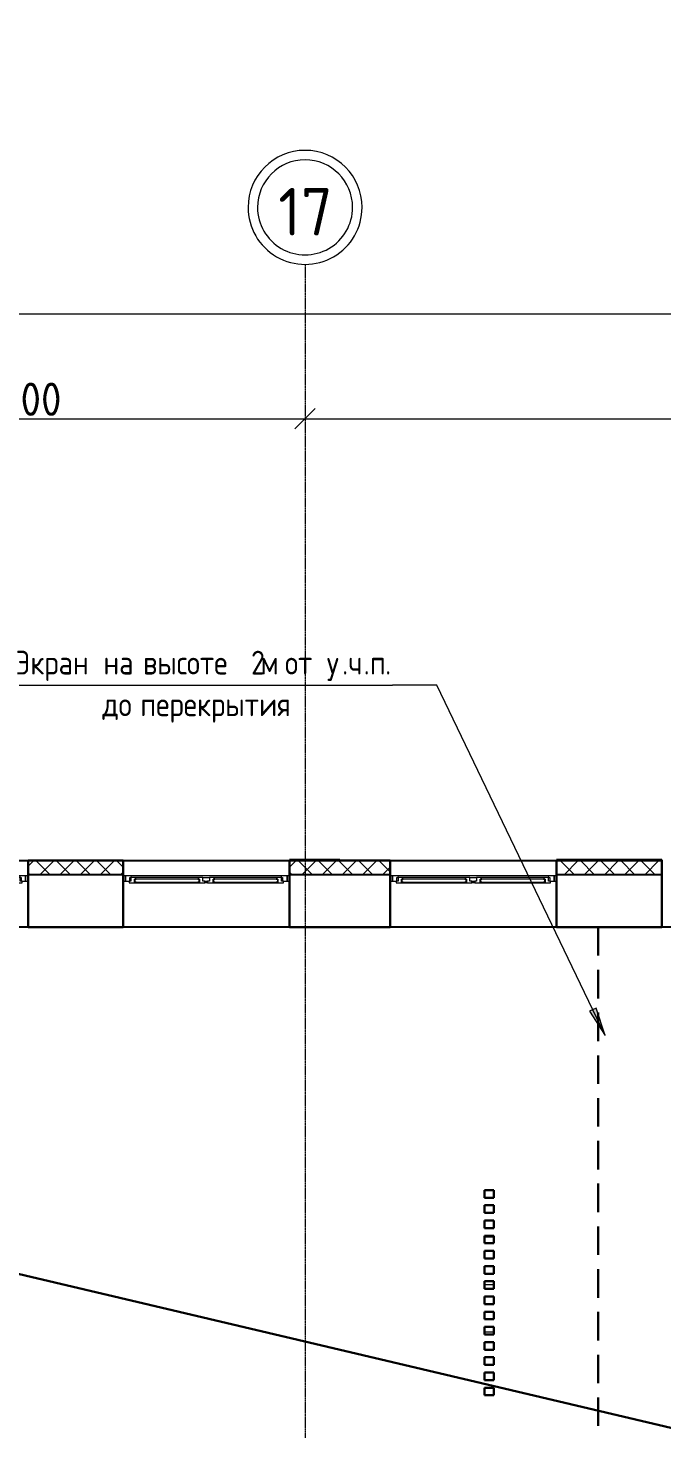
# Model space of a CAD drawing. Header units: millimetres. Extents: x -695119 to 412940, y -249585 to 622758.
# Drawn here: x -96631 to -89961, y 559878 to 574621 of the extents above; entities that cross this region are included whole.
import ezdxf

# ---------------------------------------------------------------- set-up
doc = ezdxf.new("R2010")
doc.units = ezdxf.units.MM
doc.linetypes.add('ADSK_Линия сетки', pattern=[25, 20, -2.5, 0, -2.5])
doc.linetypes.add('ADSK_Сверху', pattern=[450, 300, -150])
for name, color, linetype, lineweight in [('_Схема', 5, 'Continuous', 30), ('Каркас_Импост', 8, 'Continuous', 9), ('Окна', 252, 'Continuous', 9), ('Оси', 252, 'Continuous', 9), ('Остекление', 8, 'Continuous', 9), ('Размеры', 7, 'Continuous', 9), ('Стены разрез', 7, 'Continuous', 30), ('Стены штриховка', 7, 'Continuous', 9), ('Типовые аннотации', 8, 'Continuous', 18)]:
    doc.layers.add(name, color=color, linetype=linetype, lineweight=lineweight)
doc.layers.add('Стены', color=194, linetype='Continuous')
doc.styles.add('GOST Common_1', font='', dxfattribs={"height": 250})
doc.styles.add('GOST Common_2', font='', dxfattribs={"width": 0.9, "height": 250})
doc.styles.add('GOST Common_6', font='', dxfattribs={"width": 0.9, "height": 350})
doc.styles.add('ISOCPEUR', font='isocpeur.ttf', dxfattribs={"width": 0.9, "height": 350})
doc.styles.get('GOST Common_1').set_extended_font_data('GOST type B')
doc.styles.get('GOST Common_2').set_extended_font_data('GOST type B')
doc.styles.get('GOST Common_6').set_extended_font_data('GOST type B')
doc.dimstyles.new('ADSK_Основной_3_5_мм', dxfattribs={"dimscale": 304.8, "dimtxt": 348.593412, "dimasz": 0.695866, "dimexe": 0.492126, "dimexo": 0.492126, "dimgap": 0.098425, "dimtad": 1, "dimdec": 0, "dimdsep": 46, "dimtxsty": 'ISOCPEUR', "dimblk1": 'OBLIQUE', "dimblk2": 'OBLIQUE', "dimsah": 1, "dimcen": 0.09, "dimdle": 0.492126, "dimazin": 0, "dimtfac": 1, "dimtdec": 4, "dimtix": 1, "dimtmove": 0, "dimatfit": 3, "dimfxl": 1, "dimtvp": 1, "dimtolj": 1, "dimtzin": 0, "dimlwd": 18, "dimlwe": 18, "dimarcsym": 2})
doc.dimstyles.new('ADSK_Основной_3_5_мм_1', dxfattribs={"dimscale": 304.8, "dimtxt": 352.000249, "dimasz": 0.463911, "dimexe": 0.492126, "dimexo": 0.492126, "dimgap": 0.098425, "dimtad": 1, "dimrnd": 0.01, "dimdsep": 46, "dimtxsty": 'GOST Common_6', "dimblk1": 'OBLIQUE', "dimblk2": 'OBLIQUE', "dimsah": 1, "dimcen": 0.09, "dimdle": 0.492126, "dimazin": 2, "dimtfac": 1, "dimtdec": 4, "dimtix": 1, "dimtmove": 1, "dimatfit": 3, "dimfxl": 1, "dimtvp": 1, "dimtolj": 1, "dimtzin": 0, "dimlwd": 20, "dimlwe": 20, "dimarcsym": 2})
pattern_1 = [(0, (-109179.56, 538399.79), (406.4, 101.6), [33.528, -271.272, 33.528, -271.272, -1625.6]), (0, (-109179.56, 538399.79), (406.4, 101.6), [-609.6, 33.528, -576.072, 33.528, -271.272, -711.2]), (0, (-109179.56, 538399.79), (406.4, 101.6), [-1524, 33.528, -169.672, 33.528, -474.472]), (120, (-109027.16, 538450.59), (-291.18818, 301.15272), [33.528, -271.272, 33.528, -271.272, -1625.6]), (120, (-109027.16, 538450.59), (-291.18818, 301.15272), [-609.6, 33.528, -576.072, 33.528, -271.272, -711.2]), (120, (-109027.16, 538450.59), (-291.18818, 301.15272), [-1524, 33.528, -169.672, 33.528, -474.472]), (240, (-108976.36, 538653.79), (-115.21182, -402.75272), [33.528, -271.272, 33.528, -271.272, -1625.6]), (240, (-108976.36, 538653.79), (-115.21182, -402.75272), [-609.6, 33.528, -576.072, 33.528, -271.272, -711.2]), (240, (-108976.36, 538653.79), (-115.21182, -402.75272), [-1524, 33.528, -169.672, 33.528, -474.472])]

# ---------------------------------------------------------------- blocks, each defined once
blk = doc.blocks.new('BIMLIB_Окно_Двустворчатое_VEKA_СФрамугойСнизу_ГЛУХОЕ - Ж_ОК-7_2250х1750-3437283-План 1 этажа смеж')
at = {"layer": 'Каркас_Импост', "lineweight": 18}
for p, q in [((-791, 265), (-850, 265)), ((-850, 265), (-850, 207)), ((-850, 207), (-812, 207)), ((-792, 207), (-812, 207)), ((-812, 207), (-812, 190)), ((-812, 190), (-756, 190)), ((-804, 207), (-804, 248)), ((-804, 248), (-792, 248)), ((-792, 248), (-792, 207)), ((-742, 248), (-792, 248)), ((-786, 248), (-791, 265)), ((-756, 190), (-755, 191)), ((-755, 199), (-755, 231)), ((-755, 231), (-737, 231)), ((-737, 199), (-755, 199)), ((-755, 191), (-754, 190)), ((-754, 190), (-739, 190)), ((-737, 231), (-742, 248)), ((-739, 190), (-737, 199)), ((-85, 248), (-90, 231)), ((-90, 231), (-72, 231)), ((-72, 199), (-90, 199)), ((-90, 199), (-88, 190)), ((-88, 190), (-73, 190)), ((-35, 248), (-85, 248)), ((-73, 190), (-72, 191)), ((-72, 231), (-72, 199)), ((-72, 191), (-71, 190)), ((-71, 190), (-15, 190)), ((-35, 207), (-35, 248)), ((-15, 207), (-35, 207)), ((-15, 190), (-15, 207)), ((35, 207), (15, 207)), ((15, 207), (15, 190)), ((15, 190), (71, 190)), ((35, 248), (35, 207)), ((85, 248), (35, 248)), ((71, 190), (72, 191)), ((72, 199), (72, 231)), ((72, 231), (90, 231)), ((90, 199), (72, 199)), ((72, 191), (73, 190)), ((73, 190), (88, 190)), ((90, 231), (85, 248)), ((88, 190), (90, 199)), ((742, 248), (737, 231)), ((737, 231), (755, 231)), ((755, 199), (737, 199)), ((737, 199), (739, 190)), ((739, 190), (754, 190)), ((792, 248), (742, 248)), ((754, 190), (755, 191)), ((755, 231), (755, 199)), ((755, 191), (756, 190)), ((756, 190), (812, 190)), ((791, 265), (786, 248)), ((850, 265), (791, 265)), ((792, 207), (792, 248)), ((792, 248), (804, 248)), ((812, 207), (792, 207)), ((804, 248), (804, 207)), ((812, 190), (812, 207)), ((812, 207), (850, 207)), ((850, 207), (850, 265))]:
    blk.add_line(p, q, dxfattribs=at)
at = {"layer": 'Каркас_Импост'}
for p, q in [((791, 265), (-791, 265)), ((-756, 190), (-754, 190)), ((-85, 248), (-742, 248)), ((-739, 190), (-88, 190)), ((-73, 190), (-71, 190)), ((-35, 248), (35, 248)), ((-15, 207), (15, 207)), ((15, 190), (-15, 190)), ((71, 190), (73, 190)), ((742, 248), (85, 248)), ((88, 190), (739, 190)), ((754, 190), (756, 190))]:
    blk.add_line(p, q, dxfattribs=at)
at = {"layer": 'Окна'}
for p, q in [((-850, 265), (-875, 265)), ((-875, 207), (-850, 207)), ((-850, 207), (-850, 265)), ((875, 265), (850, 265)), ((850, 265), (850, 207)), ((850, 207), (875, 207))]:
    blk.add_line(p, q, dxfattribs=at)
at = {"layer": 'Остекление'}
for p, q in [((-752, 231), (-755, 231)), ((-755, 231), (-755, 199)), ((-755, 199), (-752, 199)), ((-75, 231), (-752, 231)), ((-752, 231), (-752, 199)), ((-752, 199), (-752, 231)), ((-752, 199), (-75, 199)), ((-75, 199), (-75, 231)), ((-75, 231), (-75, 199)), ((-72, 231), (-75, 231)), ((-75, 199), (-72, 199)), ((-72, 199), (-72, 231)), ((75, 231), (72, 231)), ((72, 231), (72, 199)), ((72, 199), (75, 199)), ((752, 231), (75, 231)), ((75, 231), (75, 199)), ((75, 199), (75, 231)), ((75, 199), (752, 199)), ((752, 199), (752, 231)), ((752, 231), (752, 199)), ((755, 231), (752, 231)), ((752, 199), (755, 199)), ((755, 199), (755, 231))]:
    blk.add_line(p, q, dxfattribs=at)
blk = doc.blocks.new('Ось сетки - Круг_Ø12 мм 2-461932-План 1 этажа смеж')
at = {"layer": 'Оси', "lineweight": 20}
for radius, start, end in [(6, 360, 180), (5, 360, 180), (6, 180, 360), (5, 180, 360)]:
    blk.add_arc((0, 0), radius, start, end, dxfattribs=at)
blk = doc.blocks.new('_Oblique')
at = {"color": 0, "linetype": 'ByBlock', "lineweight": -2}
blk.add_line((-0.5, -0.5), (0.5, 0.5), dxfattribs=at)
blk = doc.blocks.new('*D530')
at = {"layer": 'Defpoints', "color": 0, "transparency": 16777216}
for p in [(-99716, 570610), (-93716, 570610), (-93716, 570510)]:
    blk.add_point(p, dxfattribs=at)
at = {"layer": 'Размеры', "color": 0, "lineweight": 18, "transparency": 16777216}
for p, q in [((-99866, 570510), (-93566, 570510)), ((-99716, 570460), (-99716, 570360)), ((-93716, 570460), (-93716, 570360))]:
    blk.add_line(p, q, dxfattribs=at)
at = {"layer": 'Размеры', "color": 0, "lineweight": 18, "transparency": 16777216, "xscale": 212.1, "yscale": 212.1, "zscale": 212.1, "rotation": 180}
blk.add_blockref('_Oblique', (-99716, 570510), dxfattribs=at)
at = {"layer": 'Размеры', "color": 0, "lineweight": 18, "transparency": 16777216, "xscale": 212.1, "yscale": 212.1, "zscale": 212.1}
blk.add_blockref('_Oblique', (-93716, 570510), dxfattribs=at)
at = {"layer": 'Размеры', "color": 0, "lineweight": 20, "transparency": 16777216, "insert": (-96716, 570715), "char_height": 350, "width": 1059.58, "attachment_point": 5, "style": 'ISOCPEUR'}
blk.add_mtext('\\A1;6000', dxfattribs=at)
blk = doc.blocks.new('*D531')
at = {"layer": 'Defpoints', "color": 0, "transparency": 16777216}
for p in [(-93716, 570610), (-84616, 570610), (-84616, 570510)]:
    blk.add_point(p, dxfattribs=at)
at = {"layer": 'Размеры', "color": 0, "lineweight": 20, "transparency": 16777216}
for p, q in [((-93866, 570510), (-84466, 570510)), ((-93716, 570460), (-93716, 570360)), ((-84616, 570460), (-84616, 570360))]:
    blk.add_line(p, q, dxfattribs=at)
at = {"layer": 'Размеры', "color": 0, "lineweight": 20, "transparency": 16777216, "xscale": 141.4, "yscale": 141.4, "zscale": 141.4, "rotation": 180}
blk.add_blockref('_Oblique', (-93716, 570510), dxfattribs=at)
at = {"layer": 'Размеры', "color": 0, "lineweight": 20, "transparency": 16777216, "xscale": 141.4, "yscale": 141.4, "zscale": 141.4}
blk.add_blockref('_Oblique', (-84616, 570510), dxfattribs=at)
at = {"layer": 'Размеры', "color": 0, "lineweight": 20, "transparency": 16777216, "insert": (-88685, 571261), "char_height": 350, "width": 980.83, "attachment_point": 1, "line_spacing_factor": 1.022761, "style": 'GOST Common_6'}
blk.add_mtext('\\A1;9100', dxfattribs=at)
blk = doc.blocks.new('*D533')
at = {"layer": 'Defpoints', "color": 0, "transparency": 16777216}
for p in [(-135516, 571714), (-81916, 571714), (-81916, 571614)]:
    blk.add_point(p, dxfattribs=at)
at = {"layer": 'Размеры', "color": 0, "lineweight": 18, "transparency": 16777216}
for p, q in [((-135666, 571614), (-81766, 571614)), ((-135516, 571564), (-135516, 571464)), ((-81916, 571564), (-81916, 571464))]:
    blk.add_line(p, q, dxfattribs=at)
at = {"layer": 'Размеры', "color": 0, "lineweight": 18, "transparency": 16777216, "xscale": 212.1, "yscale": 212.1, "zscale": 212.1, "rotation": 180}
blk.add_blockref('_Oblique', (-135516, 571614), dxfattribs=at)
at = {"layer": 'Размеры', "color": 0, "lineweight": 18, "transparency": 16777216, "xscale": 212.1, "yscale": 212.1, "zscale": 212.1}
blk.add_blockref('_Oblique', (-81916, 571614), dxfattribs=at)
at = {"layer": 'Размеры', "color": 0, "lineweight": 20, "transparency": 16777216, "insert": (-108716, 571819), "char_height": 350, "width": 1324.48, "attachment_point": 5, "style": 'ISOCPEUR'}
blk.add_mtext('\\A1;53600', dxfattribs=at)
blk = doc.blocks.new('ADSK_Обозначение_Аннотация_Текст_сВыноской - Текст с выноской стрелка-2273108-План 1 этажа смеж')
at = {"layer": 'Типовые аннотации', "lineweight": 20}
blk.add_line((-20, 0), (20, 0), dxfattribs=at)

msp = doc.modelspace()

# ---------------------------------------------------------------- hatches: boundary and pattern name
at = {"layer": 'Стены разрез', "lineweight": 9}
h = msp.add_hatch(dxfattribs=at)
h.set_pattern_fill('FP_4', color=256, style=0, pattern_type=2)
h.set_pattern_definition(pattern_1)
h.paths.add_polyline_path([(-85455.535, 565862.058), (-84910.535, 565862.058), (-84910.535, 565867.058), (-85455.535, 565867.058)])
h.paths.add_polyline_path([(-91070.535, 565862.058), (-90515.535, 565862.058), (-90515.535, 565867.058), (-91070.535, 565867.058)])
h.paths.add_polyline_path([(-93350.535, 565862.058), (-93350.535, 565867.058), (-93880.535, 565867.058), (-93880.535, 565862.058), (-93599.114, 565862.058)])
h.paths.add_polyline_path([(-133060.535, 565862.058), (-132530.535, 565862.058), (-132530.535, 565867.058), (-133060.535, 565867.058)])
h = msp.add_hatch(dxfattribs=at)
h.set_pattern_fill('FP_4', color=256, style=0, pattern_type=2)
h.set_pattern_definition(pattern_1)
h.paths.add_polyline_path([(-89960.535, 565862.058), (-89960.535, 565867.058), (-90515.535, 565867.058), (-90515.535, 565862.058), (-90011.374, 565862.058)])
h.paths.add_polyline_path([(-120745.535, 565862.058), (-120745.535, 565867.058), (-121835.535, 565867.058), (-121835.535, 565862.058), (-120865.936, 565862.058)])
h = msp.add_hatch(dxfattribs=at)
h.set_pattern_fill('FP_4', color=256, style=0, pattern_type=2)
h.set_pattern_definition(pattern_1)
h.paths.add_polyline_path([(-102275.535, 565710.058), (-102273.535, 565710.058), (-102273.535, 565860.058), (-101202.535, 565860.058), (-101202.535, 565786.058), (-101200.535, 565786.058), (-101200.535, 565862.058), (-102275.535, 565862.058)])
h.paths.add_polyline_path([(-105713.535, 565710.058), (-105713.535, 565860.058), (-105715.535, 565860.058), (-105715.535, 565710.058)])
h.paths.add_polyline_path([(-103997.535, 565710.058), (-103995.535, 565710.058), (-103995.535, 565862.058), (-105715.535, 565862.058), (-105713.535, 565860.058), (-103997.535, 565860.058)])
h.paths.add_polyline_path([(-82610.535, 565786.058), (-82608.535, 565786.058), (-82608.535, 565860.058), (-81215.535, 565860.058), (-81215.535, 565862.058), (-82610.535, 565862.058)])
h.paths.add_polyline_path([(-91070.535, 565786.058), (-91068.535, 565786.058), (-91068.535, 565860.058), (-89962.535, 565860.058), (-89962.535, 565786.058), (-89960.535, 565786.058), (-89960.535, 565862.058), (-91070.535, 565862.058)])
h.paths.add_polyline_path([(-84360.535, 565786.058), (-84360.535, 565862.058), (-85455.535, 565862.058), (-85455.535, 565786.058), (-85453.535, 565786.058), (-85453.535, 565860.058), (-84362.535, 565860.058), (-84362.535, 565786.058)])
h.paths.add_polyline_path([(-95632.535, 565786.058), (-95630.535, 565786.058), (-95630.535, 565862.058), (-96630.535, 565862.058), (-96630.535, 565786.058), (-96628.535, 565786.058), (-96628.535, 565860.058), (-95632.535, 565860.058)])
h.paths.add_polyline_path([(-92822.535, 565786.058), (-92820.535, 565786.058), (-92820.535, 565862.058), (-93880.535, 565862.058), (-93880.535, 565786.058), (-93878.535, 565786.058), (-93878.535, 565860.058), (-92822.535, 565860.058)])
h.paths.add_polyline_path([(-87205.535, 565786.058), (-87205.535, 565862.058), (-88210.535, 565862.058), (-88210.535, 565786.058), (-88208.535, 565786.058), (-88208.535, 565860.058), (-87207.535, 565860.058), (-87207.535, 565786.058)])
h.paths.add_polyline_path([(-99450.535, 565786.058), (-99448.535, 565786.058), (-99448.535, 565860.058), (-98382.535, 565860.058), (-98382.535, 565786.058), (-98380.535, 565786.058), (-98380.535, 565862.058), (-99450.535, 565862.058)])
h = msp.add_hatch(dxfattribs=at)
h.set_pattern_fill('FP_5', color=256, style=0, pattern_type=2)
h.set_pattern_definition([(45, (-109179.56, 538399.79), (-106.066, 106.066), []), (135, (-109179.56, 538399.79), (-106.066, -106.066), [])])
h.paths.add_polyline_path([(-81365.535, 565710.058), (-81365.535, 565860.058), (-82608.535, 565860.058), (-82608.535, 565786.058), (-82610.535, 565786.058), (-82610.535, 565710.058), (-82118.346, 565710.058)])
h.paths.add_polyline_path([(-91070.535, 565710.058), (-89960.535, 565710.058), (-89960.535, 565786.058), (-89962.535, 565786.058), (-89962.535, 565860.058), (-91068.535, 565860.058), (-91068.535, 565786.058), (-91070.535, 565786.058)])
h.paths.add_polyline_path([(-88210.535, 565710.058), (-87205.535, 565710.058), (-87205.535, 565786.058), (-87207.535, 565786.058), (-87207.535, 565860.058), (-88208.535, 565860.058), (-88208.535, 565786.058), (-88210.535, 565786.058)])
h.paths.add_polyline_path([(-84360.535, 565710.058), (-84360.535, 565786.058), (-84362.535, 565786.058), (-84362.535, 565860.058), (-85453.535, 565860.058), (-85453.535, 565786.058), (-85455.535, 565786.058), (-85455.535, 565710.058), (-84988.538, 565710.058)])
h.paths.add_polyline_path([(-101492.141, 565710.058), (-101200.535, 565710.058), (-101200.535, 565786.058), (-101202.535, 565786.058), (-101202.535, 565860.058), (-102273.535, 565860.058), (-102273.535, 565710.058), (-101970.735, 565710.058)])
h.paths.add_polyline_path([(-99450.535, 565710.058), (-98380.535, 565710.058), (-98380.535, 565786.058), (-98382.535, 565786.058), (-98382.535, 565860.058), (-99448.535, 565860.058), (-99448.535, 565786.058), (-99450.535, 565786.058)])
h.paths.add_polyline_path([(-93599.114, 565710.058), (-92820.535, 565710.058), (-92820.535, 565786.058), (-92822.535, 565786.058), (-92822.535, 565860.058), (-93878.535, 565860.058), (-93878.535, 565786.058), (-93880.535, 565786.058), (-93880.535, 565710.058)])
h.paths.add_polyline_path([(-96630.535, 565710.058), (-95630.535, 565710.058), (-95630.535, 565786.058), (-95632.535, 565786.058), (-95632.535, 565860.058), (-96628.535, 565860.058), (-96628.535, 565786.058), (-96630.535, 565786.058)])
h.paths.add_polyline_path([(-104003.559, 565710.058), (-103997.535, 565710.058), (-103997.535, 565860.058), (-105713.535, 565860.058), (-105713.535, 565710.058), (-104362.333, 565710.058)])
h = msp.add_hatch(dxfattribs=at)
h.set_pattern_fill('FP_9', color=256, style=0, pattern_type=2)
h.set_pattern_definition([(0, (-109179.56, 538399.8), (0, 500), []), (90, (-109179.56, 538399.8), (-500, 3e-14), [])])
h.paths.add_polyline_path([(-91728.752, 560232.558), (-91728.752, 560312.558), (-91828.752, 560312.558), (-91828.752, 560232.558)])
h.paths.add_polyline_path([(-91728.752, 560392.558), (-91728.752, 560472.558), (-91828.752, 560472.558), (-91828.752, 560392.558)])
h.paths.add_polyline_path([(-91728.752, 560552.558), (-91728.752, 560632.558), (-91828.752, 560632.558), (-91828.752, 560552.558)])
h.paths.add_polyline_path([(-91828.752, 560712.558), (-91728.752, 560712.558), (-91728.752, 560792.558), (-91828.752, 560792.558)])
h.paths.add_polyline_path([(-91728.752, 560872.558), (-91728.752, 560952.558), (-91828.752, 560952.558), (-91828.752, 560872.558)])
h.paths.add_polyline_path([(-91728.752, 561032.558), (-91728.752, 561112.558), (-91828.752, 561112.558), (-91828.752, 561032.558)])
h.paths.add_polyline_path([(-91728.752, 561192.558), (-91728.752, 561272.558), (-91828.752, 561272.558), (-91828.752, 561192.558)])
h.paths.add_polyline_path([(-91728.752, 561352.558), (-91728.752, 561432.558), (-91828.752, 561432.558), (-91828.752, 561352.558)])
h.paths.add_polyline_path([(-91828.752, 561512.558), (-91728.752, 561512.558), (-91728.752, 561592.558), (-91828.752, 561592.558)])
h.paths.add_polyline_path([(-91828.752, 561672.558), (-91728.752, 561672.558), (-91728.752, 561752.558), (-91828.752, 561752.558)])
h.paths.add_polyline_path([(-91828.752, 561832.558), (-91728.752, 561832.558), (-91728.752, 561912.558), (-91828.752, 561912.558)])
h.paths.add_polyline_path([(-91828.752, 561992.558), (-91728.752, 561992.558), (-91728.752, 562072.558), (-91828.752, 562072.558)])
h.paths.add_polyline_path([(-91728.752, 562152.558), (-91728.752, 562232.558), (-91828.752, 562232.558), (-91828.752, 562152.558)])
h.paths.add_polyline_path([(-91828.752, 562312.558), (-91728.752, 562312.558), (-91728.752, 562392.558), (-91828.752, 562392.558)])
at = {"layer": 'Типовые аннотации', "lineweight": 20}
msp.add_hatch(color=256, dxfattribs=at).paths.add_polyline_path([(-90556.803, 564020.79), (-90651.296, 564308.246), (-90722.475, 564273.995)])

# ---------------------------------------------------------------- linework, layer by layer
at = {"layer": '_Схема', "color": 5}
msp.add_line((-356137.271, 622757.974), (189125.193, 494018.926), dxfattribs=at)
at = {"layer": 'Оси', "linetype": 'ADSK_Линия сетки'}
for p, q in [((-93715.535, 572133.794), (-93715.535, 505864.372)), ((-72648.241, 565160.058), (-149587.813, 565160.058))]:
    msp.add_line(p, q, dxfattribs=at)
at = {"layer": 'Стены'}
for p, q in [((-98380.535, 565862.058), (-96630.535, 565862.058)), ((-95630.535, 565862.058), (-93880.535, 565862.058)), ((-92820.535, 565862.058), (-91070.535, 565862.058)), ((-95630.535, 565710.058), (-96630.535, 565710.058)), ((-92820.535, 565710.058), (-93880.535, 565710.058)), ((-89960.535, 565710.058), (-91070.535, 565710.058)), ((-96630.535, 565160.058), (-98380.535, 565160.058)), ((-93880.535, 565160.058), (-95630.535, 565160.058)), ((-91070.535, 565160.058), (-92820.535, 565160.058)), ((-88210.535, 565160.058), (-89960.535, 565160.058))]:
    msp.add_line(p, q, dxfattribs=at)
at = {"layer": 'Стены разрез'}
for p, q in [((-96630.535, 565160.058), (-96630.535, 565862.058)), ((-95630.535, 565862.058), (-96630.535, 565862.058)), ((-95630.535, 565160.058), (-95630.535, 565862.058)), ((-93350.535, 565867.058), (-93880.535, 565867.058)), ((-93880.535, 565160.058), (-93880.535, 565867.058)), ((-92820.535, 565862.058), (-93880.535, 565862.058)), ((-93350.535, 565862.058), (-93350.535, 565867.058)), ((-92820.535, 565160.058), (-92820.535, 565862.058)), ((-89960.535, 565867.058), (-91070.535, 565867.058)), ((-91070.535, 565160.058), (-91070.535, 565867.058)), ((-91070.535, 565862.058), (-89960.535, 565862.058)), ((-89960.535, 565160.058), (-89960.535, 565867.058)), ((-96630.535, 565160.058), (-95630.535, 565160.058)), ((-93880.535, 565160.058), (-92820.535, 565160.058)), ((-89960.535, 565160.058), (-91070.535, 565160.058)), ((-91728.752, 562392.558), (-91828.752, 562392.558)), ((-91828.752, 562392.558), (-91828.752, 562312.558)), ((-91828.752, 562312.558), (-91728.752, 562312.558)), ((-91728.752, 562312.558), (-91728.752, 562392.558)), ((-91728.752, 562232.558), (-91828.752, 562232.558)), ((-91828.752, 562232.558), (-91828.752, 562152.558)), ((-91828.752, 562152.558), (-91728.752, 562152.558)), ((-91728.752, 562152.558), (-91728.752, 562232.558)), ((-91728.752, 562072.558), (-91828.752, 562072.558)), ((-91828.752, 562072.558), (-91828.752, 561992.558)), ((-91828.752, 561992.558), (-91728.752, 561992.558)), ((-91728.752, 561992.558), (-91728.752, 562072.558)), ((-91728.752, 561912.558), (-91828.752, 561912.558)), ((-91828.752, 561912.558), (-91828.752, 561832.558)), ((-91728.752, 561832.558), (-91728.752, 561912.558)), ((-91828.752, 561832.558), (-91728.752, 561832.558)), ((-91728.752, 561752.558), (-91828.752, 561752.558)), ((-91828.752, 561752.558), (-91828.752, 561672.558)), ((-91728.752, 561672.558), (-91728.752, 561752.558)), ((-91828.752, 561672.558), (-91728.752, 561672.558)), ((-91728.752, 561592.558), (-91828.752, 561592.558)), ((-91828.752, 561592.558), (-91828.752, 561512.558)), ((-91728.752, 561512.558), (-91728.752, 561592.558)), ((-91828.752, 561512.558), (-91728.752, 561512.558)), ((-91728.752, 561432.558), (-91828.752, 561432.558)), ((-91828.752, 561432.558), (-91828.752, 561352.558)), ((-91728.752, 561352.558), (-91728.752, 561432.558)), ((-91828.752, 561352.558), (-91728.752, 561352.558)), ((-91728.752, 561272.558), (-91828.752, 561272.558)), ((-91828.752, 561272.558), (-91828.752, 561192.558)), ((-91728.752, 561192.558), (-91728.752, 561272.558)), ((-91828.752, 561192.558), (-91728.752, 561192.558)), ((-91728.752, 561112.558), (-91828.752, 561112.558)), ((-91828.752, 561112.558), (-91828.752, 561032.558)), ((-91728.752, 561032.558), (-91728.752, 561112.558)), ((-91828.752, 561032.558), (-91728.752, 561032.558)), ((-91728.752, 560952.558), (-91828.752, 560952.558)), ((-91828.752, 560952.558), (-91828.752, 560872.558)), ((-91828.752, 560872.558), (-91728.752, 560872.558)), ((-91728.752, 560872.558), (-91728.752, 560952.558)), ((-91728.752, 560792.558), (-91828.752, 560792.558)), ((-91828.752, 560792.558), (-91828.752, 560712.558)), ((-91828.752, 560712.558), (-91728.752, 560712.558)), ((-91728.752, 560712.558), (-91728.752, 560792.558)), ((-91728.752, 560632.558), (-91828.752, 560632.558)), ((-91828.752, 560632.558), (-91828.752, 560552.558)), ((-91828.752, 560552.558), (-91728.752, 560552.558)), ((-91728.752, 560552.558), (-91728.752, 560632.558)), ((-91728.752, 560472.558), (-91828.752, 560472.558)), ((-91828.752, 560472.558), (-91828.752, 560392.558)), ((-91828.752, 560392.558), (-91728.752, 560392.558)), ((-91728.752, 560392.558), (-91728.752, 560472.558)), ((-91728.752, 560312.558), (-91828.752, 560312.558)), ((-91828.752, 560312.558), (-91828.752, 560232.558)), ((-91828.752, 560232.558), (-91728.752, 560232.558)), ((-91728.752, 560232.558), (-91728.752, 560312.558))]:
    msp.add_line(p, q, dxfattribs=at)
at = {"layer": 'Стены разрез', "linetype": 'ADSK_Сверху'}
msp.add_line((-90630.535, 565160.058), (-90630.535, 559385.058), dxfattribs=at)
at = {"layer": 'Стены штриховка'}
for p, q in [((-95632.535, 565860.058), (-96628.535, 565860.058)), ((-96628.535, 565860.058), (-96628.535, 565786.058)), ((-95632.535, 565786.058), (-95632.535, 565860.058)), ((-92822.535, 565860.058), (-93878.535, 565860.058)), ((-93878.535, 565860.058), (-93878.535, 565786.058)), ((-92822.535, 565786.058), (-92822.535, 565860.058)), ((-89962.535, 565860.058), (-91068.535, 565860.058)), ((-91068.535, 565860.058), (-91068.535, 565786.058)), ((-90515.535, 565867.058), (-90515.535, 565862.058)), ((-89962.535, 565786.058), (-89962.535, 565860.058)), ((-96630.535, 565786.058), (-96628.535, 565786.058)), ((-95632.535, 565786.058), (-95630.535, 565786.058)), ((-93880.535, 565786.058), (-93878.535, 565786.058)), ((-92822.535, 565786.058), (-92820.535, 565786.058)), ((-91070.535, 565786.058), (-91068.535, 565786.058)), ((-89962.535, 565786.058), (-89960.535, 565786.058))]:
    msp.add_line(p, q, dxfattribs=at)
at = {"layer": 'Типовые аннотации', "lineweight": 20}
for p, q in [((-92330.296, 567706.382), (-92794.748, 567706.382)), ((-90556.803, 564020.79), (-92330.296, 567706.382)), ((-90651.296, 564308.246), (-90722.475, 564273.995)), ((-90722.475, 564273.995), (-90556.803, 564020.79)), ((-90556.803, 564020.79), (-90651.296, 564308.246))]:
    msp.add_line(p, q, dxfattribs=at)

# ---------------------------------------------------------------- block references
at = {"layer": 'Окна'}
for p in [(-97505.535, 565435.058), (-94755.535, 565435.058), (-91945.535, 565435.058)]:
    msp.add_blockref('BIMLIB_Окно_Двустворчатое_VEKA_СФрамугойСнизу_ГЛУХОЕ - Ж_ОК-7_2250х1750-3437283-План 1 этажа смеж', p, dxfattribs=at)
at = {"layer": 'Оси', "lineweight": 20, "xscale": 99.99999999999993, "yscale": 99.99999999999993, "zscale": 99.99999999999993, "rotation": 180}
msp.add_blockref('Ось сетки - Круг_Ø12 мм 2-461932-План 1 этажа смеж', (-93715.535, 572733.794), dxfattribs=at)
at = {"layer": 'Типовые аннотации', "lineweight": 20, "xscale": 100, "yscale": 100, "zscale": 100}
msp.add_blockref('ADSK_Обозначение_Аннотация_Текст_сВыноской - Текст с выноской стрелка-2273108-План 1 этажа смеж', (-94794.748, 567706.382), dxfattribs=at)

# ---------------------------------------------------------------- texts
at = {"layer": 'Оси', "insert": (-93997.755, 572938.406), "char_height": 500, "width": 671.01244, "attachment_point": 1, "style": 'GOST Common_1'}
msp.add_mtext('17', dxfattribs=at)
at = {"layer": 'Типовые аннотации', "lineweight": 9, "char_height": 250, "attachment_point": 1, "style": 'GOST Common_2'}
for s, insert, width in [('Экран', (-96760.345, 568068.05), 1024.55662), (' 2', (-94420.767, 568068.05), 288.6075), ('на', (-95837.611, 568068.05), 411.26569), ('высоте', (-95420.892, 568068.05), 1212.1515), ('\\fGOST Common|b0|i0|c204|p34|;\\W.9;м', (-94182.642, 568068.05), 216.45562), ('от', (-93926.657, 568068.05), 440.12644), ('\\fGOST Common|b0|i0|c204|p34|;\\W.9;у', (-93486.126, 568068.05), 194.81006), ('\\fGOST Common|b0|i0|c204|p34|;\\W.9;ч', (-93259.907, 568068.05), 194.81006), ('\\fGOST Common|b0|i0|c204|p34|;\\W.9;п', (-93033.689, 568068.05), 194.81006), ('\\fGOST Common|b0|i0|c204|p34|;\\W.9;.', (-93325.392, 568068.05), 79.36706), ('\\fGOST Common|b0|i0|c204|p34|;\\W.9;.', (-93099.173, 568068.05), 79.36706), ('\\fGOST Common|b0|i0|c204|p34|;\\W.9;.', (-92872.954, 568068.05), 79.36706), ('до', (-95847.945, 567629.231), 389.62012), ('перекрытия', (-95449.086, 567629.231), 2020.2525)]:
    msp.add_mtext(s, dxfattribs=dict(at, insert=insert, width=width))

# ---------------------------------------------------------------- dimensions: what is measured, and where the dimension line sits
at = {"layer": 'Размеры', "lineweight": 20}
for base, p1, p2, override, picture, middle in [((-81915.535, 571614.488), (-135515.535, 571714.473), (-81915.535, 571714.473), {"dimpost": '<>', "dimfxl": 53600}, '*D533', (-108715.535, 571819.488)), ((-93715.535, 570510.232), (-99715.535, 570610.217), (-93715.535, 570610.217), {"dimpost": '<>', "dimfxl": 6000}, '*D530', (-96715.535, 570715.232))]:
    dim = msp.add_linear_dim(base=base, p1=p1, p2=p2, dimstyle='ADSK_Основной_3_5_мм', override=override, dxfattribs=at)
    dim.commit()
    dim.dimension.update_dxf_attribs({"geometry": picture, "text_midpoint": middle})
dim = msp.add_linear_dim(base=(-84615.535, 570510.232), p1=(-93715.535, 570610.217), p2=(-84615.535, 570610.217), dimstyle='ADSK_Основной_3_5_мм_1', override={"dimpost": '<>', "dimfxl": 9100}, dxfattribs=at)
dim.commit()
dim.dimension.update_dxf_attribs({"geometry": '*D531', "text_midpoint": (-88194.802, 570764.289), "dimtype": 160})

doc.saveas('drawing.dxf')
